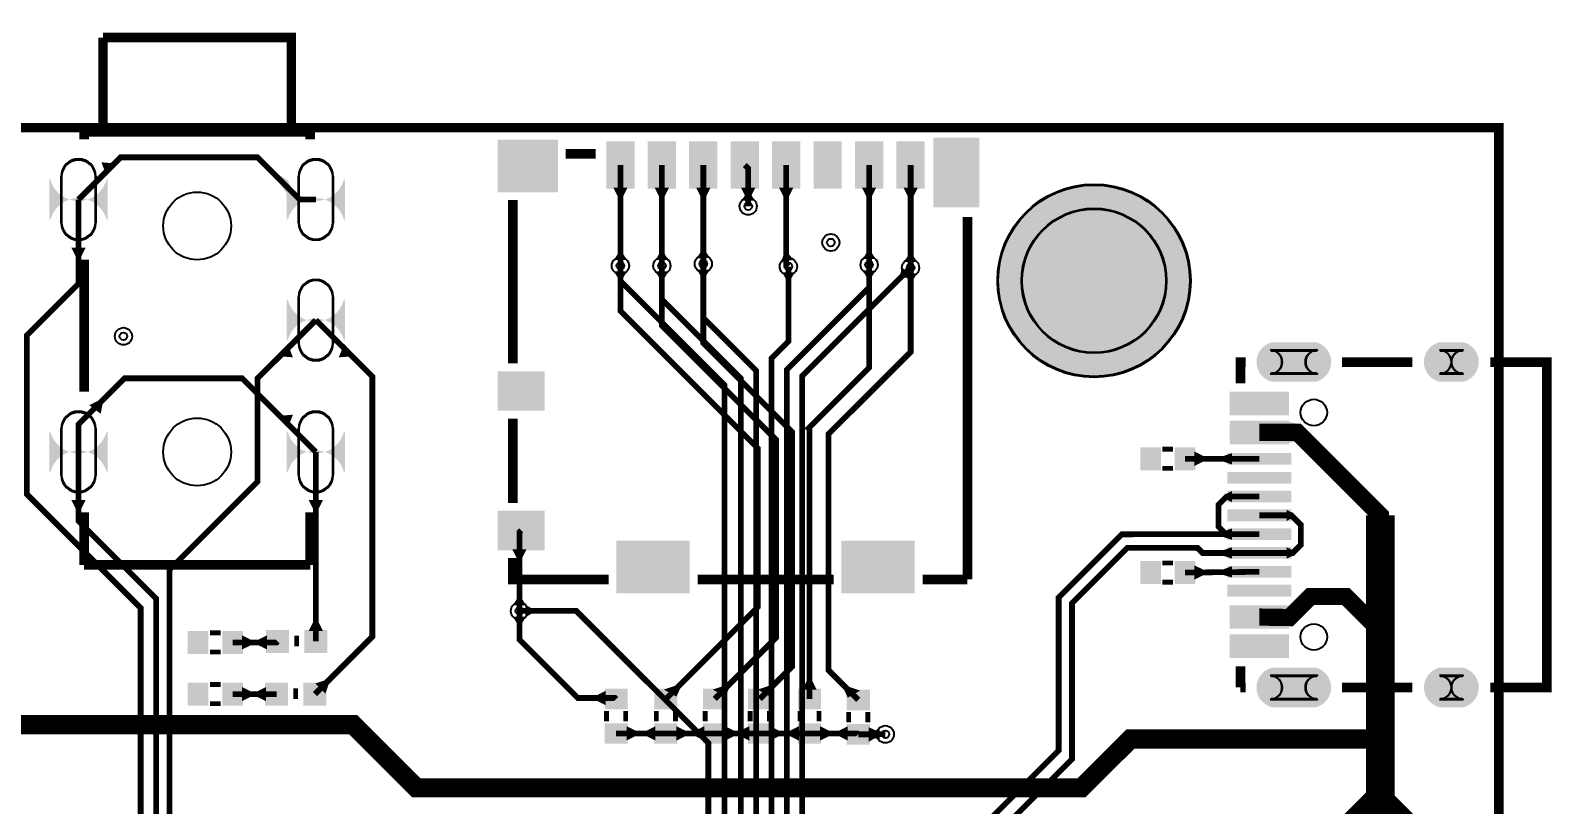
# Model space of a CAD drawing. Extents: x 295 to 3725, y 67 to 3582.
# Drawn here: x 2136 to 3725, y 2772 to 3582 of the extents above; entities that cross this region are included whole.
import ezdxf

# ---------------------------------------------------------------- set-up
doc = ezdxf.new("R2010")
doc.units = 9
for name, color, linetype, true_color in [('BoardOutLine', 7, 'Continuous', 0xff00ff), ('BottomLayer', 7, 'Continuous', 0x0000ff), ('BottomSolderMaskLayer', 7, 'Continuous', 0xaa00ff), ('Document', 7, 'Continuous', 0xffffff), ('Hole', 7, 'Continuous', 0x222222), ('Inner1', 7, 'Continuous', 0x999966), ('Multi-Layer', 7, 'Continuous', 0xc0c0c0), ('TopLayer', 7, 'Continuous', 0xff0000), ('TopPasteMaskLayer', 7, 'Continuous', 0x808080), ('TopSilkLayer', 7, 'Continuous', 0xffcc00), ('TopSolderMaskLayer', 7, 'Continuous', 0x800080)]:
    doc.layers.add(name, color=color, linetype=linetype, true_color=true_color)

msp = doc.modelspace()

# ---------------------------------------------------------------- hatches: boundary and pattern name
at = {"layer": 'BottomLayer'}
for points in [[(2759, 3329.7), (2745.5, 3329.8), (2749.2, 3323.5), (2755.2, 3323.4)], [(2802.3, 3329.7), (2788.8, 3329.8), (2792.5, 3323.5), (2798.5, 3323.4)], [(2845.6, 3331.7), (2832.1, 3331.8), (2835.8, 3325.4), (2841.8, 3325.4)], [(2934.5, 3328.9), (2921, 3328.9), (2924.7, 3322.6), (2930.7, 3322.6)], [(3018.8, 3330.7), (3005.3, 3330.8), (3009, 3324.5), (3015, 3324.4)], [(3055.9, 3324.7), (3046.4, 3334.3), (3044.6, 3327.2), (3048.8, 3322.9)], [(2209.2, 3181), (2197.3, 3190), (2206.3, 3194.5), (2211.1, 3190.9)], [(2410, 3180), (2404.7, 3166), (2397.8, 3173.1), (2400.1, 3179.2)], [(2652.7, 2968.1), (2652.7, 2981.6), (2659, 2977.9), (2659, 2971.9)]]:
    msp.add_hatch(color=256, dxfattribs=at).paths.add_polyline_path(points)
at = {"layer": 'BottomSolderMaskLayer'}
for points in [[(2216.5, 3427.3, -0.785398), (2155.5, 3427.3), (2155.5, 3382.5, -0.785398), (2216.5, 3382.5)], [(2464.5, 3427.3, -0.785398), (2403.5, 3427.3), (2403.5, 3382.5, -0.785398), (2464.5, 3382.5)], [(3146, 3320, 1), (3348, 3320, 1)], [(2464.5, 3301.3, -0.785398), (2403.5, 3301.3), (2403.5, 3256.5, -0.785398), (2464.5, 3256.5)], [(3433, 3214.4, -0.785398), (3433, 3255.8), (3478.5, 3255.8, -0.785398), (3478.5, 3214.4)], [(3607.9, 3214.4, -0.785398), (3607.9, 3255.8), (3632.7, 3255.8, -0.785398), (3632.7, 3214.4)], [(2216.5, 3163.5, -0.785398), (2155.5, 3163.5), (2155.5, 3118.7, -0.785398), (2216.5, 3118.7)], [(2464.5, 3163.5, -0.785398), (2403.5, 3163.5), (2403.5, 3118.7, -0.785398), (2464.5, 3118.7)], [(3433, 2874.2, -0.785398), (3433, 2915.6), (3478.5, 2915.6, -0.785398), (3478.5, 2874.2)], [(3607.9, 2874.2, -0.785398), (3607.9, 2915.6), (3632.7, 2915.6, -0.785398), (3632.7, 2874.2)]]:
    msp.add_hatch(color=256, dxfattribs=at).paths.add_polyline_path(points)
at = {"layer": 'Multi-Layer'}
for points in [[(2215.5, 3426.5, -0.785398), (2156.5, 3426.5), (2156.5, 3383.2, -0.785398), (2215.5, 3383.2)], [(2463.5, 3426.5, -0.785398), (2404.5, 3426.5), (2404.5, 3383.2, -0.785398), (2463.5, 3383.2)], [(2463.5, 3300.6, -0.785398), (2404.5, 3300.6), (2404.5, 3257.3, -0.785398), (2463.5, 3257.3)], [(3434.1, 3215.4, -0.785398), (3434.1, 3254.8), (3477.4, 3254.8, -0.785398), (3477.4, 3215.4)], [(3608.5, 3215.4, -0.785398), (3608.5, 3254.8), (3632.1, 3254.8, -0.785398), (3632.1, 3215.4)], [(2215.5, 3162.8, -0.785398), (2156.5, 3162.8), (2156.5, 3119.5, -0.785398), (2215.5, 3119.5)], [(2463.5, 3162.8, -0.785398), (2404.5, 3162.8), (2404.5, 3119.5, -0.785398), (2463.5, 3119.5)], [(3434.1, 2875.2, -0.785398), (3434.1, 2914.6), (3477.4, 2914.6, -0.785398), (3477.4, 2875.2)], [(3608.5, 2875.2, -0.785398), (3608.5, 2914.6), (3632.1, 2914.6, -0.785398), (3632.1, 2875.2)]]:
    msp.add_hatch(color=256, dxfattribs=at).paths.add_polyline_path(points)
at = {"layer": 'TopLayer'}
for points in [[(2685.9, 3413.4), (2624.8, 3413.4), (2624.8, 3466.6), (2685.9, 3466.6)], [(2766, 3417.4), (2738.4, 3417.4), (2738.4, 3464.6), (2766, 3464.6)], [(2809.3, 3417.4), (2781.7, 3417.4), (2781.7, 3464.6), (2809.3, 3464.6)], [(2852.6, 3417.4), (2825, 3417.4), (2825, 3464.6), (2852.6, 3464.6)], [(2895.9, 3417.4), (2868.3, 3417.4), (2868.3, 3464.6), (2895.9, 3464.6)], [(2939.2, 3417.4), (2911.7, 3417.4), (2911.7, 3464.6), (2939.2, 3464.6)], [(2982.5, 3417.4), (2955, 3417.4), (2955, 3464.6), (2982.5, 3464.6)], [(3025.8, 3417.4), (2998.3, 3417.4), (2998.3, 3464.6), (3025.8, 3464.6)], [(3069.1, 3417.4), (3041.6, 3417.4), (3041.6, 3464.6), (3069.1, 3464.6)], [(3126, 3397.7), (3080, 3397.7), (3080, 3468.6), (3126, 3468.6)], [(2215.3, 3429.7), (2210, 3443.8), (2219.9, 3443), (2222.2, 3436.9)], [(2404.5, 3410), (2404.5, 3425), (2395.5, 3430.7), (2395.5, 3422.3)], [(2759.7, 3417.4), (2744.7, 3417.4), (2749.2, 3408.4), (2755.2, 3408.4)], [(2803, 3417.4), (2788, 3417.4), (2792.5, 3408.4), (2798.5, 3408.4)], [(2846.3, 3417.4), (2831.3, 3417.4), (2835.8, 3408.4), (2841.8, 3408.4)], [(2893.2, 3417.4), (2878.2, 3417.4), (2882.7, 3408.4), (2888.7, 3408.4)], [(2932.9, 3417.4), (2917.9, 3417.4), (2922.4, 3408.4), (2928.4, 3408.4)], [(3019.5, 3417.4), (3004.5, 3417.4), (3009, 3408.4), (3015, 3408.4)], [(3062.9, 3417.4), (3047.9, 3417.4), (3052.4, 3408.4), (3058.4, 3408.4)], [(2892.5, 3403.8), (2879, 3403.8), (2882.7, 3410.1), (2888.7, 3410.1)], [(2193.5, 3354.7), (2178.5, 3354.7), (2183, 3345.7), (2189, 3345.7)], [(2759, 3341.7), (2745.5, 3341.6), (2749.2, 3347.9), (2755.2, 3348)], [(2802.3, 3341.7), (2788.8, 3341.6), (2792.5, 3348), (2798.5, 3348)], [(2845.6, 3343.7), (2832.1, 3343.6), (2835.8, 3350), (2841.8, 3350)], [(2933.2, 3342), (2920, 3339.4), (2922.4, 3346.3), (2928.4, 3347.5)], [(3018.8, 3342.7), (3005.3, 3342.6), (3009, 3348.9), (3015, 3349)], [(3062.1, 3339.6), (3048.6, 3339.7), (3052.4, 3346), (3058.4, 3345.9)], [(2759, 3329.7), (2745.5, 3329.8), (2749.2, 3323.5), (2755.2, 3323.4)], [(2802.3, 3329.7), (2788.8, 3329.8), (2792.5, 3323.5), (2798.5, 3323.4)], [(2845.6, 3331.7), (2832.1, 3331.8), (2835.8, 3325.4), (2841.8, 3325.4)], [(3018.8, 3330.7), (3005.3, 3330.8), (3009, 3324.5), (3015, 3324.4)], [(3062.1, 3327.8), (3048.6, 3327.7), (3052.4, 3321.4), (3058.4, 3321.5)], [(2410, 3240), (2404.7, 3254.1), (2397.8, 3246.9), (2400.1, 3240.8)], [(2463.4, 3254), (2458, 3240), (2467.9, 3240.7), (2470.3, 3246.9)], [(2672.1, 3185.1), (2624.8, 3185.1), (2624.8, 3224.5), (2672.1, 3224.5)], [(3391.2, 3180), (3391.2, 3203.6), (3448.2, 3203.6), (3448.2, 3180)], [(3391.2, 3149.6), (3391.2, 3173.3), (3448.2, 3173.3), (3448.2, 3149.6)], [(3448.2, 3173.3), (3448.2, 3149.6), (3459.5, 3152.5), (3459.5, 3170.5)], [(3315.8, 3123), (3296.2, 3123), (3296.2, 3145), (3315.8, 3145)], [(3351.8, 3123), (3332.2, 3123), (3332.2, 3145), (3351.8, 3145)], [(3351.8, 3141.5), (3351.8, 3126.5), (3360.8, 3131), (3360.8, 3137)], [(3391.2, 3128), (3391.2, 3139.8), (3382.2, 3136.9), (3382.2, 3130.9)], [(3391.2, 3128), (3391.2, 3139.8), (3448.2, 3139.8), (3448.2, 3128)], [(3391.2, 3108.3), (3391.2, 3120.1), (3448.2, 3120.1), (3448.2, 3108.3)], [(3391.2, 3088.6), (3391.2, 3100.4), (3385.5, 3097.5), (3385.5, 3091.5)], [(3391.2, 3088.6), (3391.2, 3100.4), (3448.2, 3100.4), (3448.2, 3088.6)], [(2193.5, 3090.9), (2178.5, 3090.9), (2183, 3081.9), (2189, 3081.9)], [(2441.5, 3090.9), (2426.5, 3090.9), (2431, 3081.9), (2437, 3081.9)], [(2672.1, 3039.4), (2624.8, 3039.4), (2624.8, 3078.8), (2672.1, 3078.8)], [(3391.2, 3068.9), (3391.2, 3080.7), (3448.2, 3080.7), (3448.2, 3068.9)], [(3448.2, 3080.7), (3448.2, 3068.9), (3453.2, 3071.8), (3453.2, 3077.8)], [(3391.2, 3049.2), (3391.2, 3061.1), (3382.2, 3058.1), (3382.2, 3052.1)], [(3391.2, 3049.2), (3391.2, 3061.1), (3384.8, 3058.2), (3384.8, 3052.2)], [(3391.2, 3049.2), (3391.2, 3061.1), (3448.2, 3061.1), (3448.2, 3049.2)], [(2654.2, 3039.4), (2639.2, 3039.4), (2643.7, 3030.4), (2649.7, 3030.4)], [(2823.7, 2994.2), (2748.9, 2994.2), (2748.9, 3047.3), (2823.7, 3047.3)], [(3058.7, 2994.2), (2983.9, 2994.2), (2983.9, 3047.3), (3058.7, 3047.3)], [(3391.2, 3029.6), (3391.2, 3041.4), (3382.2, 3038.5), (3382.2, 3032.5)], [(3391.2, 3029.6), (3391.2, 3041.4), (3448.2, 3041.4), (3448.2, 3029.6)], [(3448.2, 3041.4), (3448.2, 3029.6), (3454.5, 3032.5), (3454.5, 3038.5)], [(3296.2, 3026), (3315.8, 3026), (3315.8, 3004), (3296.2, 3004)], [(3332.2, 3026), (3351.8, 3026), (3351.8, 3004), (3332.2, 3004)], [(3351.8, 3022.6), (3351.8, 3007.6), (3360.8, 3012.2), (3360.8, 3018.2)], [(3391.2, 3009.9), (3391.2, 3021.7), (3382.2, 3018.4), (3382.2, 3012.4)], [(3391.2, 3009.9), (3391.2, 3021.7), (3448.3, 3021.7), (3448.3, 3009.9)], [(3391.2, 2990.2), (3391.2, 3002), (3448.2, 3002), (3448.2, 2990.2)], [(2653.5, 2980.8), (2640, 2980.8), (2643.7, 2987.1), (2649.7, 2987.1)], [(3391.2, 2956.7), (3391.2, 2980.4), (3448.2, 2980.4), (3448.2, 2956.7)], [(3448.2, 2980.4), (3448.2, 2956.7), (3450.9, 2959), (3451, 2977)], [(2426.5, 2954), (2441.5, 2954), (2437, 2963), (2431, 2963)], [(2653.5, 2968.9), (2640, 2968.9), (2643.7, 2962.6), (2649.7, 2962.6)], [(2301.2, 2953), (2320.8, 2953), (2320.8, 2931), (2301.2, 2931)], [(2337.2, 2953), (2356.8, 2953), (2356.8, 2931), (2337.2, 2931)], [(2356.8, 2949.5), (2356.8, 2934.5), (2365.8, 2939), (2365.8, 2945)], [(2383, 2934.5), (2383, 2949.5), (2374, 2945), (2374, 2939)], [(2383, 2954), (2405, 2954), (2405, 2932), (2383, 2932)], [(2423, 2954), (2445, 2954), (2445, 2932), (2423, 2932)], [(3391.2, 2926.2), (3391.2, 2949.8), (3448.2, 2949.8), (3448.2, 2926.2)], [(2301.2, 2899), (2320.8, 2899), (2320.8, 2877), (2301.2, 2877)], [(2337.2, 2899), (2356.8, 2899), (2356.8, 2877), (2337.2, 2877)], [(2356.8, 2895.5), (2356.8, 2880.5), (2365.8, 2885), (2365.8, 2891)], [(2382, 2880.5), (2382, 2895.5), (2373, 2891), (2373, 2885)], [(2382, 2899), (2404, 2899), (2404, 2877), (2382, 2877)], [(2422, 2899), (2444, 2899), (2444, 2877), (2422, 2877)], [(2433.4, 2899), (2444, 2888.4), (2447.2, 2897.9), (2442.9, 2902.2)], [(2736.7, 2873), (2736.7, 2892.7), (2758.7, 2892.7), (2758.7, 2873)], [(2810.7, 2892.7), (2810.7, 2873), (2788.7, 2873), (2788.7, 2892.7)], [(2797.6, 2892.7), (2810.7, 2885.4), (2814.6, 2893.6), (2809.2, 2896.6)], [(2861.7, 2892.7), (2861.7, 2873), (2839.7, 2873), (2839.7, 2892.7)], [(2848.6, 2892.7), (2861.7, 2885.4), (2865.6, 2893.6), (2860.2, 2896.6)], [(2908.7, 2892.7), (2908.7, 2873), (2886.7, 2873), (2886.7, 2892.7)], [(2895.6, 2892.7), (2908.7, 2885.4), (2912.6, 2893.6), (2907.2, 2896.6)], [(2960.7, 2892.7), (2960.7, 2873), (2938.7, 2873), (2938.7, 2892.7)], [(2942.2, 2892.7), (2957.2, 2892.7), (2952.7, 2901.7), (2946.7, 2901.7)], [(2989.7, 2884.3), (3002.8, 2891.7), (2991.3, 2895.5), (2985.9, 2892.5)], [(2736.7, 2876.4), (2736.7, 2891.4), (2727.7, 2886.9), (2727.7, 2880.9)], [(3011.7, 2891.7), (3011.7, 2872), (2989.7, 2872), (2989.7, 2891.7)], [(2736.7, 2837), (2736.7, 2856.7), (2758.7, 2856.7), (2758.7, 2837)], [(2758.7, 2854.4), (2758.7, 2839.4), (2767.7, 2843.9), (2767.7, 2849.9)], [(2788.7, 2839.4), (2788.7, 2854.4), (2779.7, 2849.9), (2779.7, 2843.9)], [(2810.7, 2856.7), (2810.7, 2837), (2788.7, 2837), (2788.7, 2856.7)], [(2810.7, 2854.4), (2810.7, 2839.4), (2819.7, 2843.9), (2819.7, 2849.9)], [(2839.7, 2839.4), (2839.7, 2854.4), (2830.7, 2849.9), (2830.7, 2843.9)], [(2861.7, 2856.7), (2861.7, 2837), (2839.7, 2837), (2839.7, 2856.7)], [(2861.7, 2854.4), (2861.7, 2839.4), (2870.7, 2843.9), (2870.7, 2849.9)], [(2886.7, 2839.4), (2886.7, 2854.4), (2877.7, 2849.9), (2877.7, 2843.9)], [(2908.7, 2856.7), (2908.7, 2837), (2886.7, 2837), (2886.7, 2856.7)], [(2908.7, 2854.4), (2908.7, 2839.4), (2917.7, 2843.9), (2917.7, 2849.9)], [(2938.7, 2839.4), (2938.7, 2854.4), (2929.7, 2849.9), (2929.7, 2843.9)], [(2960.7, 2856.7), (2960.7, 2837), (2938.7, 2837), (2938.7, 2856.7)], [(2960.7, 2854.4), (2960.7, 2839.4), (2969.7, 2843.9), (2969.7, 2849.9)], [(2989.7, 2839.4), (2989.7, 2854.4), (2980.7, 2849.9), (2980.7, 2843.9)], [(3011.7, 2855.7), (3011.7, 2836), (2989.7, 2836), (2989.7, 2855.7)], [(3011.7, 2853.4), (3011.7, 2838.4), (3020.7, 2843), (3020.7, 2849)], [(3023.1, 2839.2), (3023, 2852.7), (3016.7, 2849), (3016.8, 2843)]]:
    msp.add_hatch(color=256, dxfattribs=at).paths.add_polyline_path(points)
at = {"layer": 'TopPasteMaskLayer'}
for points in [[(2685.9, 3413.4), (2624.8, 3413.4), (2624.8, 3466.6), (2685.9, 3466.6)], [(2766, 3417.4), (2738.4, 3417.4), (2738.4, 3464.6), (2766, 3464.6)], [(2809.3, 3417.4), (2781.7, 3417.4), (2781.7, 3464.6), (2809.3, 3464.6)], [(2852.6, 3417.4), (2825, 3417.4), (2825, 3464.6), (2852.6, 3464.6)], [(2895.9, 3417.4), (2868.3, 3417.4), (2868.3, 3464.6), (2895.9, 3464.6)], [(2939.2, 3417.4), (2911.7, 3417.4), (2911.7, 3464.6), (2939.2, 3464.6)], [(2982.5, 3417.4), (2955, 3417.4), (2955, 3464.6), (2982.5, 3464.6)], [(3025.8, 3417.4), (2998.3, 3417.4), (2998.3, 3464.6), (3025.8, 3464.6)], [(3069.1, 3417.4), (3041.6, 3417.4), (3041.6, 3464.6), (3069.1, 3464.6)], [(3126, 3397.7), (3080, 3397.7), (3080, 3468.6), (3126, 3468.6)], [(2672.1, 3185.1), (2624.8, 3185.1), (2624.8, 3224.5), (2672.1, 3224.5)], [(3391.2, 3180), (3391.2, 3203.6), (3448.2, 3203.6), (3448.2, 3180)], [(3391.2, 3149.6), (3391.2, 3173.3), (3448.2, 3173.3), (3448.2, 3149.6)], [(3315.8, 3123), (3296.2, 3123), (3296.2, 3145), (3315.8, 3145)], [(3351.8, 3123), (3332.2, 3123), (3332.2, 3145), (3351.8, 3145)], [(3391.2, 3128), (3391.2, 3139.8), (3448.2, 3139.8), (3448.2, 3128)], [(3391.2, 3108.3), (3391.2, 3120.1), (3448.2, 3120.1), (3448.2, 3108.3)], [(3391.2, 3088.6), (3391.2, 3100.4), (3448.2, 3100.4), (3448.2, 3088.6)], [(2672.1, 3039.4), (2624.8, 3039.4), (2624.8, 3078.8), (2672.1, 3078.8)], [(3391.2, 3068.9), (3391.2, 3080.7), (3448.2, 3080.7), (3448.2, 3068.9)], [(3391.2, 3049.2), (3391.2, 3061.1), (3448.2, 3061.1), (3448.2, 3049.2)], [(2823.7, 2994.2), (2748.9, 2994.2), (2748.9, 3047.3), (2823.7, 3047.3)], [(3058.7, 2994.2), (2983.9, 2994.2), (2983.9, 3047.3), (3058.7, 3047.3)], [(3391.2, 3029.6), (3391.2, 3041.4), (3448.2, 3041.4), (3448.2, 3029.6)], [(3296.2, 3026), (3315.8, 3026), (3315.8, 3004), (3296.2, 3004)], [(3332.2, 3026), (3351.8, 3026), (3351.8, 3004), (3332.2, 3004)], [(3391.2, 3009.9), (3391.2, 3021.7), (3448.3, 3021.7), (3448.3, 3009.9)], [(3391.2, 2990.2), (3391.2, 3002), (3448.2, 3002), (3448.2, 2990.2)], [(3391.2, 2956.7), (3391.2, 2980.4), (3448.2, 2980.4), (3448.2, 2956.7)], [(2301.2, 2953), (2320.8, 2953), (2320.8, 2931), (2301.2, 2931)], [(2337.2, 2953), (2356.8, 2953), (2356.8, 2931), (2337.2, 2931)], [(2383, 2954), (2405, 2954), (2405, 2932), (2383, 2932)], [(2423, 2954), (2445, 2954), (2445, 2932), (2423, 2932)], [(3391.2, 2926.2), (3391.2, 2949.8), (3448.2, 2949.8), (3448.2, 2926.2)], [(2301.2, 2899), (2320.8, 2899), (2320.8, 2877), (2301.2, 2877)], [(2337.2, 2899), (2356.8, 2899), (2356.8, 2877), (2337.2, 2877)], [(2382, 2899), (2404, 2899), (2404, 2877), (2382, 2877)], [(2422, 2899), (2444, 2899), (2444, 2877), (2422, 2877)], [(2736.7, 2873), (2736.7, 2892.7), (2758.7, 2892.7), (2758.7, 2873)], [(2810.7, 2892.7), (2810.7, 2873), (2788.7, 2873), (2788.7, 2892.7)], [(2861.7, 2892.7), (2861.7, 2873), (2839.7, 2873), (2839.7, 2892.7)], [(2908.7, 2892.7), (2908.7, 2873), (2886.7, 2873), (2886.7, 2892.7)], [(2960.7, 2892.7), (2960.7, 2873), (2938.7, 2873), (2938.7, 2892.7)], [(3011.7, 2891.7), (3011.7, 2872), (2989.7, 2872), (2989.7, 2891.7)], [(2736.7, 2837), (2736.7, 2856.7), (2758.7, 2856.7), (2758.7, 2837)], [(2810.7, 2856.7), (2810.7, 2837), (2788.7, 2837), (2788.7, 2856.7)], [(2861.7, 2856.7), (2861.7, 2837), (2839.7, 2837), (2839.7, 2856.7)], [(2908.7, 2856.7), (2908.7, 2837), (2886.7, 2837), (2886.7, 2856.7)], [(2960.7, 2856.7), (2960.7, 2837), (2938.7, 2837), (2938.7, 2856.7)], [(3011.7, 2855.7), (3011.7, 2836), (2989.7, 2836), (2989.7, 2855.7)]]:
    msp.add_hatch(color=256, dxfattribs=at).paths.add_polyline_path(points)
at = {"layer": 'TopSolderMaskLayer'}
for points in [[(2686.9, 3412.4), (2623.8, 3412.4), (2623.8, 3467.6), (2686.9, 3467.6)], [(2767, 3416.4), (2737.4, 3416.4), (2737.4, 3465.6), (2767, 3465.6)], [(2810.3, 3416.4), (2780.7, 3416.4), (2780.7, 3465.6), (2810.3, 3465.6)], [(2853.6, 3416.4), (2824, 3416.4), (2824, 3465.6), (2853.6, 3465.6)], [(2896.9, 3416.4), (2867.3, 3416.4), (2867.3, 3465.6), (2896.9, 3465.6)], [(2940.2, 3416.4), (2910.6, 3416.4), (2910.6, 3465.6), (2940.2, 3465.6)], [(2983.5, 3416.4), (2954, 3416.4), (2954, 3465.6), (2983.5, 3465.6)], [(3026.8, 3416.4), (2997.3, 3416.4), (2997.3, 3465.6), (3026.8, 3465.6)], [(3070.1, 3416.4), (3040.6, 3416.4), (3040.6, 3465.6), (3070.1, 3465.6)], [(3127, 3396.7), (3079, 3396.7), (3079, 3469.6), (3127, 3469.6)], [(2216.5, 3427.3, -0.785398), (2155.5, 3427.3), (2155.5, 3382.5, -0.785398), (2216.5, 3382.5)], [(2464.5, 3427.3, -0.785398), (2403.5, 3427.3), (2403.5, 3382.5, -0.785398), (2464.5, 3382.5)], [(3146, 3320, 1), (3348, 3320, 1)], [(2464.5, 3301.3, -0.785398), (2403.5, 3301.3), (2403.5, 3256.5, -0.785398), (2464.5, 3256.5)], [(3433, 3214.4, -0.785398), (3433, 3255.8), (3478.5, 3255.8, -0.785398), (3478.5, 3214.4)], [(3607.9, 3214.4, -0.785398), (3607.9, 3255.8), (3632.7, 3255.8, -0.785398), (3632.7, 3214.4)], [(2673.1, 3184.1), (2623.8, 3184.1), (2623.8, 3225.5), (2673.1, 3225.5)], [(3388.7, 3179.5), (3388.7, 3204), (3450.7, 3204), (3450.7, 3179.5)], [(2216.5, 3163.5, -0.785398), (2155.5, 3163.5), (2155.5, 3118.7, -0.785398), (2216.5, 3118.7)], [(2464.5, 3163.5, -0.785398), (2403.5, 3163.5), (2403.5, 3118.7, -0.785398), (2464.5, 3118.7)], [(3388.7, 3149.2), (3388.7, 3173.7), (3450.7, 3173.7), (3450.7, 3149.2)], [(3316.8, 3122), (3295.2, 3122), (3295.2, 3146), (3316.8, 3146)], [(3352.8, 3122), (3331.2, 3122), (3331.2, 3146), (3352.8, 3146)], [(3386.3, 3127.8), (3386.3, 3140), (3453.1, 3140), (3453.1, 3127.8)], [(3386.3, 3108.1), (3386.3, 3120.3), (3453.1, 3120.3), (3453.1, 3108.1)], [(3386.3, 3088.4), (3386.3, 3100.6), (3453.1, 3100.6), (3453.1, 3088.4)], [(2673.1, 3038.4), (2623.8, 3038.4), (2623.8, 3079.8), (2673.1, 3079.8)], [(3386.3, 3068.7), (3386.3, 3081), (3453.1, 3081), (3453.1, 3068.7)], [(3386.3, 3049), (3386.3, 3061.3), (3453.1, 3061.3), (3453.1, 3049)], [(2824.7, 2993.2), (2747.9, 2993.2), (2747.9, 3048.3), (2824.7, 3048.3)], [(3059.7, 2993.2), (2982.9, 2993.2), (2982.9, 3048.3), (3059.7, 3048.3)], [(3386.3, 3029.4), (3386.3, 3041.6), (3453.1, 3041.6), (3453.1, 3029.4)], [(3295.2, 3027), (3316.8, 3027), (3316.8, 3003), (3295.2, 3003)], [(3331.2, 3027), (3352.8, 3027), (3352.8, 3003), (3331.2, 3003)], [(3386.3, 3009.7), (3386.3, 3021.9), (3453.1, 3021.9), (3453.1, 3009.7)], [(3386.3, 2990), (3386.3, 3002.2), (3453.1, 3002.2), (3453.1, 2990)], [(3388.7, 2956.3), (3388.7, 2980.8), (3450.7, 2980.8), (3450.7, 2956.3)], [(2300.2, 2954), (2321.8, 2954), (2321.8, 2930), (2300.2, 2930)], [(2336.2, 2954), (2357.8, 2954), (2357.8, 2930), (2336.2, 2930)], [(2382, 2955), (2406, 2955), (2406, 2931), (2382, 2931)], [(2422, 2955), (2446, 2955), (2446, 2931), (2422, 2931)], [(3388.7, 2925.8), (3388.7, 2950.3), (3450.7, 2950.3), (3450.7, 2925.8)], [(3433, 2874.2, -0.785398), (3433, 2915.6), (3478.5, 2915.6, -0.785398), (3478.5, 2874.2)], [(3607.9, 2874.2, -0.785398), (3607.9, 2915.6), (3632.7, 2915.6, -0.785398), (3632.7, 2874.2)], [(2300.2, 2900), (2321.8, 2900), (2321.8, 2876), (2300.2, 2876)], [(2336.2, 2900), (2357.8, 2900), (2357.8, 2876), (2336.2, 2876)], [(2381, 2900), (2405, 2900), (2405, 2876), (2381, 2876)], [(2421, 2900), (2445, 2900), (2445, 2876), (2421, 2876)], [(2735.6, 2872.1), (2735.6, 2893.6), (2759.8, 2893.6), (2759.8, 2872.1)], [(2811.8, 2893.6), (2811.8, 2872.1), (2787.6, 2872.1), (2787.6, 2893.6)], [(2862.8, 2893.6), (2862.8, 2872.1), (2838.6, 2872.1), (2838.6, 2893.6)], [(2909.8, 2893.6), (2909.8, 2872.1), (2885.6, 2872.1), (2885.6, 2893.6)], [(2961.8, 2893.6), (2961.8, 2872.1), (2937.6, 2872.1), (2937.6, 2893.6)], [(3012.8, 2892.6), (3012.8, 2871.1), (2988.6, 2871.1), (2988.6, 2892.6)], [(2735.6, 2836.1), (2735.6, 2857.6), (2759.8, 2857.6), (2759.8, 2836.1)], [(2811.8, 2857.6), (2811.8, 2836.1), (2787.6, 2836.1), (2787.6, 2857.6)], [(2862.8, 2857.6), (2862.8, 2836.1), (2838.6, 2836.1), (2838.6, 2857.6)], [(2909.8, 2857.6), (2909.8, 2836.1), (2885.6, 2836.1), (2885.6, 2857.6)], [(2961.8, 2857.6), (2961.8, 2836.1), (2937.6, 2836.1), (2937.6, 2857.6)], [(3012.8, 2856.6), (3012.8, 2835.1), (2988.6, 2835.1), (2988.6, 2856.6)]]:
    msp.add_hatch(color=256, dxfattribs=at).paths.add_polyline_path(points)

# ---------------------------------------------------------------- linework, layer by layer
at = {"layer": 'BoardOutLine', "const_width": 10}
msp.add_lwpolyline([(400, 3480), (400, 2275), (990, 2275), (990, 1415), (400, 1415), (400, 215), (400, 210), (3670, 210), (3670, 3480), (400, 3480)], close=True, dxfattribs=at)
at = {"layer": 'BottomLayer', "const_width": 6}
for points in [[(2752.2, 3335.7), (2752.2, 3319.8), (2861, 3211), (2861, 2625), (2623, 2387), (2623, 2128)], [(2795.5, 3335.7), (2795.5, 3300.5), (2878, 3218), (2878, 2614), (2646, 2382), (2646, 2291)], [(2838.8, 3337.7), (2838.8, 3281.2), (2894, 3226), (2894, 2605), (2670, 2381), (2670, 2311)], [(2927.7, 3334.9), (2927.7, 3256.7), (2910, 3239), (2910, 2593), (2699, 2382), (2699, 2326), (2697, 2324)], [(3012, 3336.7), (3012, 3313), (2926, 3227), (2926, 2581), (2718, 2373), (2718, 2341)], [(3055.3, 3333.7), (2942, 3220.3), (2942, 2903), (2942, 2568), (2740, 2366)], [(2434, 3141.1), (2357.1, 3218), (2234, 3218), (2186, 3170), (2186, 3141.1)], [(2505, 2071), (2508, 2071), (2596, 2159), (2596, 2389), (2844, 2637), (2844, 2837), (2706.1, 2974.9), (2646.7, 2974.9)]]:
    msp.add_lwpolyline(points, dxfattribs=at)
at = {"layer": 'BottomSolderMaskLayer'}
for points in [[(2167.9, 3380.5), (2167.9, 3429.3)], [(2204, 3380.5), (2204, 3429.3)], [(2416, 3380.5), (2416, 3429.3)], [(2452.1, 3380.5), (2452.1, 3429.3)], [(2416, 3254.5), (2416, 3303.3)], [(2452.1, 3254.5), (2452.1, 3303.3)], [(3430.9, 3247.5), (3480.5, 3247.5)], [(3607.9, 3247.5), (3632.7, 3247.5)], [(3430.9, 3222.7), (3480.5, 3222.7)], [(3607.9, 3222.7), (3632.7, 3222.7)], [(2167.9, 3116.7), (2167.9, 3165.5)], [(2204, 3116.7), (2204, 3165.5)], [(2416, 3116.7), (2416, 3165.5)], [(2452.1, 3116.7), (2452.1, 3165.5)], [(3430.9, 2907.3), (3480.5, 2907.3)], [(3607.9, 2907.3), (3632.7, 2907.3)], [(3430.9, 2882.5), (3480.5, 2882.5)], [(3607.9, 2882.5), (3632.7, 2882.5)]]:
    msp.add_lwpolyline(points, close=True, dxfattribs=at)
for radius in [101, 75.8]:
    msp.add_circle((3247, 3320), radius, dxfattribs=at)
for centre, radius, start, end in [((2186, 3429.3), 18.1, 360, 540), ((2434, 3429.3), 18.1, 360, 540), ((2186, 3380.5), 18.1, 540, 360), ((2434, 3380.5), 18.1, 540, 360), ((2434, 3303.3), 18.1, 360, 540), ((2434, 3254.5), 18.1, 540, 360), ((3430.9, 3235.1), 12.4, 270, 90), ((3480.5, 3235.1), 12.4, 90, 270), ((3607.9, 3235.1), 12.4, 270, 90), ((3632.7, 3235.1), 12.4, 90, 270), ((2186, 3165.5), 18.1, 360, 540), ((2434, 3165.5), 18.1, 360, 540), ((2186, 3116.7), 18.1, 540, 360), ((2434, 3116.7), 18.1, 540, 360), ((3430.9, 2894.9), 12.4, 270, 90), ((3480.5, 2894.9), 12.4, 90, 270), ((3607.9, 2894.9), 12.4, 270, 90), ((3632.7, 2894.9), 12.4, 90, 270)]:
    msp.add_arc(centre, radius, start, end, dxfattribs=at)
at = {"layer": 'Document', "const_width": 5}
for points in [[(3329.5, 3144), (3318.5, 3144)], [(3329.5, 3124), (3318.5, 3124)], [(3318.5, 3025), (3329.5, 3025)], [(3318.5, 3005), (3329.5, 3005)], [(2323.5, 2952), (2334.5, 2952)], [(2323.5, 2932), (2334.5, 2932)], [(2323.5, 2898), (2334.5, 2898)], [(2323.5, 2878), (2334.5, 2878)], [(2737.7, 2859.4), (2737.7, 2870.4)], [(2757.7, 2859.4), (2757.7, 2870.4)], [(2789.7, 2870.4), (2789.7, 2859.4)], [(2809.7, 2870.4), (2809.7, 2859.4)], [(2840.7, 2870.4), (2840.7, 2859.4)], [(2860.7, 2870.4), (2860.7, 2859.4)], [(2887.7, 2870.4), (2887.7, 2859.4)], [(2907.7, 2870.4), (2907.7, 2859.4)], [(2939.7, 2870.4), (2939.7, 2859.4)], [(2959.7, 2870.4), (2959.7, 2859.4)], [(2990.7, 2869.4), (2990.7, 2858.4)], [(3010.7, 2869.4), (3010.7, 2858.4)]]:
    msp.add_lwpolyline(points, dxfattribs=at)
at = {"layer": 'Hole'}
for centre, radius in [((2885.7, 3397.9), 4), ((2972, 3360), 4), ((2752.2, 3335.7), 4), ((2795.5, 3335.7), 4), ((2838.8, 3337.7), 4), ((2927.7, 3334.9), 4), ((3012, 3336.7), 4), ((3055.3, 3333.7), 4), ((2233, 3262), 4), ((2646.7, 2974.9), 4), ((3029, 2846), 4), ((3546, 2851.5), 5), ((3546, 2827.3), 5)]:
    msp.add_circle(centre, radius, dxfattribs=at)
at = {"layer": 'Inner1', "const_width": 20}
for points in [[(3546, 2851.5), (3535.5, 2841), (3285, 2841), (3234, 2790), (2539, 2790), (2473, 2856), (1859, 2856), (1831, 2884), (1831, 2949)], [(3546, 2851.5), (3546, 2827.3)]]:
    msp.add_lwpolyline(points, dxfattribs=at)
at = {"layer": 'Multi-Layer'}
for points in [[(2168.3, 3381.3), (2168.3, 3428.5)], [(2203.7, 3381.3), (2203.7, 3428.5)], [(2416.3, 3381.3), (2416.3, 3428.5)], [(2451.7, 3381.3), (2451.7, 3428.5)], [(2416.3, 3255.3), (2416.3, 3302.5)], [(2451.7, 3255.3), (2451.7, 3302.5)], [(3432.1, 3246.9), (3479.3, 3246.9)], [(3608.5, 3246.9), (3632.1, 3246.9)], [(3432.1, 3223.3), (3479.3, 3223.3)], [(3608.5, 3223.3), (3632.1, 3223.3)], [(2168.3, 3117.5), (2168.3, 3164.7)], [(2203.7, 3117.5), (2203.7, 3164.7)], [(2416.3, 3117.5), (2416.3, 3164.7)], [(2451.7, 3117.5), (2451.7, 3164.7)], [(3432.1, 2906.7), (3479.3, 2906.7)], [(3608.5, 2906.7), (3632.1, 2906.7)], [(3432.1, 2883.1), (3479.3, 2883.1)], [(3608.5, 2883.1), (3632.1, 2883.1)]]:
    msp.add_lwpolyline(points, close=True, dxfattribs=at)
for centre, radius in [((3247, 3320), 100), ((2310, 3377.3), 35.4), ((2885.7, 3397.9), 9), ((3247, 3320), 75), ((2972, 3360), 9), ((2752.2, 3335.7), 9), ((2795.5, 3335.7), 9), ((2838.8, 3337.7), 9), ((2927.7, 3334.9), 9), ((3012, 3336.7), 9), ((3055.3, 3333.7), 9), ((2233, 3262), 9), ((3476.6, 3182.3), 13.8), ((2310, 3141.1), 35.4), ((2646.7, 2974.9), 9), ((3476.6, 2947.7), 13.8), ((3546, 2851.5), 10), ((3029, 2846), 9), ((3546, 2827.3), 10)]:
    msp.add_circle(centre, radius, dxfattribs=at)
for centre, radius, start, end in [((2186, 3428.5), 17.7, 360, 540), ((2434, 3428.5), 17.7, 360, 540), ((2186, 3381.3), 17.7, 540, 360), ((2434, 3381.3), 17.7, 540, 360), ((2434, 3302.5), 17.7, 360, 540), ((2434, 3255.3), 17.7, 540, 360), ((3432.1, 3235.1), 11.8, 270, 90), ((3479.3, 3235.1), 11.8, 90, 270), ((3608.5, 3235.1), 11.8, 270, 90), ((3632.1, 3235.1), 11.8, 90, 270), ((2186, 3164.7), 17.7, 360, 540), ((2434, 3164.7), 17.7, 360, 540), ((2186, 3117.5), 17.7, 540, 360), ((2434, 3117.5), 17.7, 540, 360), ((3432.1, 2894.9), 11.8, 270, 90), ((3479.3, 2894.9), 11.8, 90, 270), ((3608.5, 2894.9), 11.8, 270, 90), ((3632.1, 2894.9), 11.8, 90, 270)]:
    msp.add_arc(centre, radius, start, end, dxfattribs=at)
at = {"layer": 'TopLayer'}
for points, const_width in [([(2186, 3404.9), (2230.1, 3449), (2373, 3449), (2417.1, 3404.9), (2434, 3404.9)], 6), ([(2752.2, 3335.7), (2752.2, 3441)], 6), ([(2795.5, 3335.7), (2795.5, 3441)], 6), ([(2838.8, 3337.7), (2838.8, 3441)], 6), ([(2882.1, 3441), (2885.7, 3437.4), (2885.7, 3397.9)], 6), ([(2927.7, 3334.9), (2925.4, 3337.2), (2925.4, 3441)], 6), ([(3012, 3441), (3012, 3336.7)], 6), ([(3055.4, 3333.7), (3055.4, 3441)], 6), ([(2219.9, 2153.4), (2219.9, 2239.1), (2208, 2251), (2208, 2406), (2251, 2449), (2251, 2978), (2132, 3097), (2132, 3263), (2186, 3317), (2186, 3404.9)], 6), ([(2799.7, 2882.9), (2895.7, 2978.9), (2895.7, 3144.9), (2752.2, 3288.4), (2752.2, 3335.7)], 6), ([(2850.7, 2882.9), (2914.7, 2946.9), (2914.7, 3153.9), (2795.5, 3273.1), (2795.5, 3335.7)], 6), ([(2897.7, 2882.9), (2931.7, 2916.9), (2931.7, 3161.9), (2838.8, 3254.8), (2838.8, 3337.7)], 6), ([(3012, 3336.7), (3012, 3229.2), (2948.7, 3165.9), (2949.7, 3164.9), (2949.7, 2882.9)], 6), ([(3000.7, 2881.9), (2969.7, 2912.9), (2969.7, 3159.9), (3055.4, 3245.5), (3055.4, 3333.7)], 6), ([(2434, 3278.9), (2373, 3217.9), (2373, 3110), (2281, 3018), (2281, 2992.4)], 6), ([(2433, 2888), (2493, 2948), (2493, 3219.9), (2434, 3278.9)], 6), ([(3419.7, 3161.5), (3459.5, 3161.5), (3546, 3075), (3546, 2954)], 18), ([(2267.1, 2153.4), (2267.1, 2987.9), (2186, 3069), (2186, 3141.1)], 6), ([(2434, 2943), (2434, 3141.1)], 6), ([(3419.7, 3133.9), (3342, 3134)], 6), ([(3419.7, 3055.2), (3384.8, 3055.2), (3377, 3063), (3377, 3086), (3385.5, 3094.5), (3419.7, 3094.5)], 6), ([(3546, 3075), (3546, 2776), (3579, 2743), (3579, 1032), (3540, 993), (3540, 665), (3510.2, 635.2), (3445.3, 635.2)], 30), ([(3419.7, 3035.5), (3454.5, 3035.5), (3463, 3044), (3463, 3065), (3453.2, 3074.8), (3419.7, 3074.8)], 6), ([(3419.7, 3055.2), (3276, 3055), (3210, 2989), (3210, 2829), (3099, 2718), (2530, 2718), (2413, 2601), (2413, 2242), (2393.1, 2222.1), (2393.1, 2153.4)], 6), ([(2648.5, 3059.1), (2646.7, 3057.4), (2646.7, 2974.9)], 6), ([(2408.9, 2153.4), (2408.9, 2214.9), (2426, 2232), (2426, 2594), (2536, 2704), (3108, 2704), (3224, 2820), (3224, 2983), (3282, 3041), (3355, 3041), (3360.5, 3035.5), (3419.7, 3035.5)], 6), ([(2282.9, 2153.4), (2281, 2155.3), (2281, 3011.9)], 6), ([(3342, 3015), (3419.7, 3015.8)], 6), ([(3419.7, 2968.5), (3451, 2968), (3473, 2990), (3510, 2990), (3546, 2954)], 18), ([(2747.7, 2882.9), (2746.7, 2883.9), (2707.7, 2883.9), (2646.7, 2944.9), (2646.7, 2974.9)], 6), ([(3546, 2851.5), (3546, 2954)], 25), ([(2347, 2942), (2393, 2942), (2394, 2943)], 6), ([(2393, 2888), (2347, 2888)], 6), ([(3546, 2827.3), (3546, 2851.5)], 25), ([(3000.7, 2845.9), (2999.7, 2846.9), (2747.7, 2846.9)], 6), ([(3000.7, 2845.9), (3029, 2846)], 6), ([(3475, 2637.7), (3475, 2707), (3546, 2778), (3546, 2827.3)], 25), ([(3475, 2637.7), (3475, 2707.7), (3546, 2778.7)], 30)]:
    msp.add_lwpolyline(points, dxfattribs=dict(at, const_width=const_width))
at = {"layer": 'TopSilkLayer'}
for points, const_width in [([(2211.6, 3574.2), (2408.4, 3574.2), (2408.4, 3475.8)], 10), ([(2211.6, 3574.2), (2211.6, 3475.8)], 10), ([(2428.1, 3475.8), (2191.9, 3475.8), (2191.9, 3467.9)], 10), ([(2428.1, 3475.8), (2428.1, 3467.9)], 10), ([(2726.4, 3452.8), (2695, 3452.8)], 10), ([(2639.7, 3233.6), (2639.7, 3404.3)], 10), ([(3114.7, 3386.6), (3114.7, 3007.8)], 10), ([(2191.9, 3341.9), (2191.9, 3204.1)], 10), ([(3405.3, 3235), (3400, 3235), (3400, 3212.7)], 10), ([(3579.7, 3235), (3506.2, 3235)], 10), ([(3660.9, 2895), (3720, 2895), (3720, 3235), (3660.9, 3235)], 10), ([(2639.7, 3087.9), (2639.7, 3176)], 10), ([(2191.9, 3078.1), (2191.9, 3023)], 10), ([(2428.1, 3078.1), (2428.1, 3023)], 10), ([(2428.1, 3023), (2191.9, 3023)], 10), ([(2739.8, 3007.8), (2639.7, 3007.8), (2639.7, 3030.3)], 10), ([(2974.8, 3007.8), (2832.8, 3007.8)], 10), ([(3114.7, 3007.8), (3067.8, 3007.8)], 10), ([(2414, 2949), (2414, 2938)], 5), ([(3400, 2917.1), (3400, 2895)], 10), ([(2413, 2894), (2413, 2883)], 5), ([(3400, 2895), (3405.3, 2895)], 10), ([(3506.2, 2895), (3579.7, 2895)], 10)]:
    msp.add_lwpolyline(points, dxfattribs=dict(at, const_width=const_width))
at = {"layer": 'TopSolderMaskLayer'}
for points in [[(2167.9, 3380.5), (2167.9, 3429.3)], [(2204, 3380.5), (2204, 3429.3)], [(2416, 3380.5), (2416, 3429.3)], [(2452.1, 3380.5), (2452.1, 3429.3)], [(2416, 3254.5), (2416, 3303.3)], [(2452.1, 3254.5), (2452.1, 3303.3)], [(3430.9, 3247.5), (3480.5, 3247.5)], [(3607.9, 3247.5), (3632.7, 3247.5)], [(3430.9, 3222.7), (3480.5, 3222.7)], [(3607.9, 3222.7), (3632.7, 3222.7)], [(2167.9, 3116.7), (2167.9, 3165.5)], [(2204, 3116.7), (2204, 3165.5)], [(2416, 3116.7), (2416, 3165.5)], [(2452.1, 3116.7), (2452.1, 3165.5)], [(3430.9, 2907.3), (3480.5, 2907.3)], [(3607.9, 2907.3), (3632.7, 2907.3)], [(3430.9, 2882.5), (3480.5, 2882.5)], [(3607.9, 2882.5), (3632.7, 2882.5)]]:
    msp.add_lwpolyline(points, close=True, dxfattribs=at)
for radius in [101, 75.8]:
    msp.add_circle((3247, 3320), radius, dxfattribs=at)
for centre, radius, start, end in [((2186, 3429.3), 18.1, 360, 540), ((2434, 3429.3), 18.1, 360, 540), ((2186, 3380.5), 18.1, 540, 360), ((2434, 3380.5), 18.1, 540, 360), ((2434, 3303.3), 18.1, 360, 540), ((2434, 3254.5), 18.1, 540, 360), ((3430.9, 3235.1), 12.4, 270, 90), ((3480.5, 3235.1), 12.4, 90, 270), ((3607.9, 3235.1), 12.4, 270, 90), ((3632.7, 3235.1), 12.4, 90, 270), ((2186, 3165.5), 18.1, 360, 540), ((2434, 3165.5), 18.1, 360, 540), ((2186, 3116.7), 18.1, 540, 360), ((2434, 3116.7), 18.1, 540, 360), ((3430.9, 2894.9), 12.4, 270, 90), ((3480.5, 2894.9), 12.4, 90, 270), ((3607.9, 2894.9), 12.4, 270, 90), ((3632.7, 2894.9), 12.4, 90, 270)]:
    msp.add_arc(centre, radius, start, end, dxfattribs=at)

doc.saveas('drawing.dxf')
